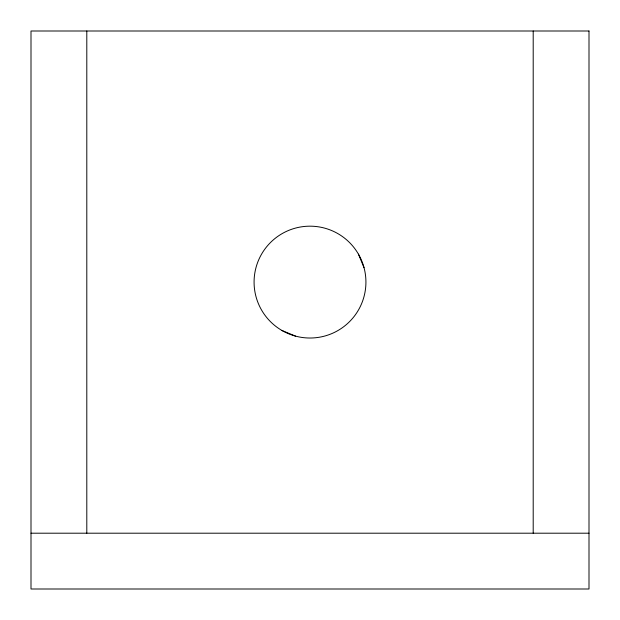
<?xml version="1.0" encoding="UTF-8"?>
<svg xmlns="http://www.w3.org/2000/svg" width="620" height="620" viewBox="0 0 620 620"><rect width="100%" height="100%" fill="white"/><g stroke="black" fill="none" stroke-linecap="round" stroke-linejoin="round"><path stroke-width="0.93" d="M31 533.2L589 533.2M282.038 330.53A55.924 55.924 0 0 0 365.924 282.1A55.924 55.924 0 0 0 282.038 233.67A55.924 55.924 0 0 0 282.038 330.53L295.523 336.118M358.43 254.138L364.017 267.623M533.2 31L533.2 533.2M86.8 31L86.8 533.2M589 31L31 31L31 589L589 589L589 31"/></g></svg>
